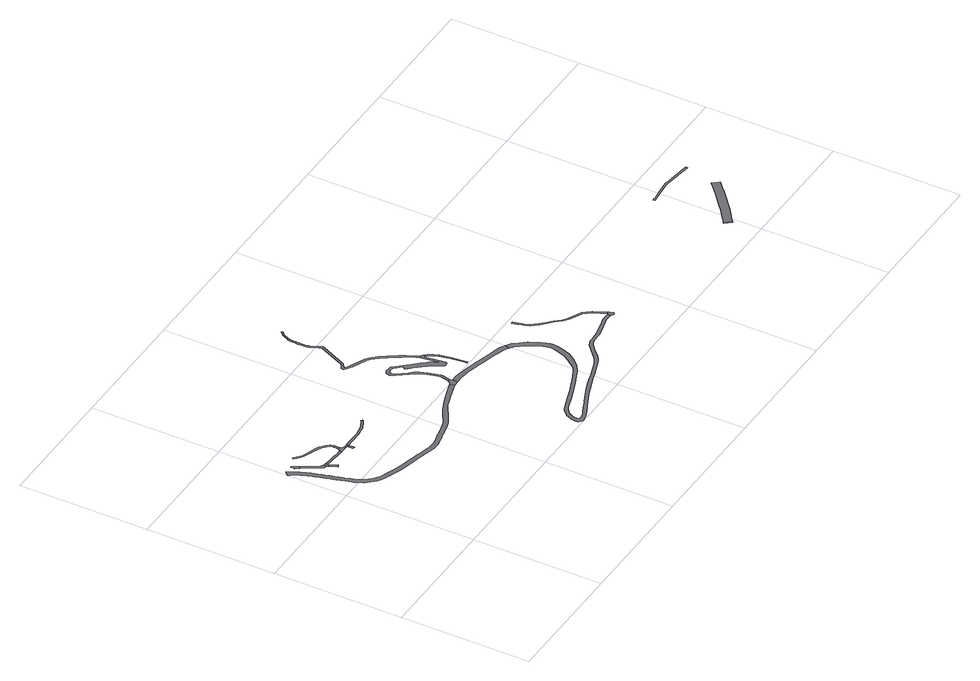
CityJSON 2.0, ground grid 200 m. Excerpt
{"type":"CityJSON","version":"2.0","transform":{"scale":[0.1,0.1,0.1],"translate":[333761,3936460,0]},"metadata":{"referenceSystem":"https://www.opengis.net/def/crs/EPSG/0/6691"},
"CityObjects":{
"road1":{"type":"Road","geometry":[{"type":"MultiSurface","lod":"1","boundaries":[[[0,1,2,3,4,5,6,7,8,9,10]]]}]},
"road2":{"type":"Road","attributes":{"RoadStructureAttribute.sectionType":"1"},"geometry":[{"type":"MultiSurface","lod":"1","boundaries":[[[11,12,13,14,15,16,17,18,19,20,21,22,23,24,25,0,10]]]}]},
"road3":{"type":"Road","geometry":[{"type":"MultiSurface","lod":"1","boundaries":[[[26,18,17,27,28,29,30]]]}]},
"road4":{"type":"Road","geometry":[{"type":"MultiSurface","lod":"1","boundaries":[[[27,31,32,28]]]}]},
"road5":{"type":"Road","attributes":{"RoadStructureAttribute.sectionType":"1"},"geometry":[{"type":"MultiSurface","lod":"1","boundaries":[[[29,33,34,35,36,37,38,39,40,41,42,43,44,45,46,30]]]}]},
"road6":{"type":"Road","attributes":{"RoadStructureAttribute.sectionType":"1"},"geometry":[{"type":"MultiSurface","lod":"1","boundaries":[[[47,48,49,50,51,52,53,54,55,56,57,58,59,60,61,62,63,64,65,66,67,68,69,70,71,72,73,74,75,76,77,78,79,80,81,82,83,84,85]]]}]},
"road7":{"type":"Road","geometry":[{"type":"MultiSurface","lod":"1","boundaries":[[[86,87,88,89,90,91,92,47,85,93,94,95,40,39,96,97]]]}]},
"road8":{"type":"Road","geometry":[{"type":"MultiSurface","lod":"1","boundaries":[[[98,99,100,101,102,103]]]}]},
"road9":{"type":"Road","geometry":[{"type":"MultiSurface","lod":"1","boundaries":[[[104,97,96,105,98,103,106]]]}]},
"road10":{"type":"Road","attributes":{"RoadStructureAttribute.sectionType":"1"},"geometry":[{"type":"MultiSurface","lod":"1","boundaries":[[[103,107,108,109,110,111,112,113,114,115,116,117,118,119,120,121,122,123,124,125,126,127,128,129,106]]]}]},
"road11":{"type":"Road","attributes":{"RoadStructureAttribute.sectionType":"1"},"geometry":[{"type":"MultiSurface","lod":"1","boundaries":[[[130,131,132,133,134,135,136,137,138,139,140,141,142,143,144,145,146,147,148,149,150,151,152,153,154,155,156,157,158,159,160,161,162,163,164,165,166,167,168,169,170,171,172,173,174,175,176,177,178,179,180,181,182,183,184,185,186,187,188,189,190,191,192,193,194,195,196,197,198,199,200,201,202,203,204,205,206,207,208,209,210,211,212,213,214,215,216,217,218,219,220,221,222,223,224,225,226,227,228,229,230,231,232,233,234,235,236,237,238,239,240,241,242,243,244,245,246,247,248,249,250,251,252,253,254,255,256,257,258,259,260,261,262,263,264,265,266,267,268,269,270,271,272,273,274,275,276,277,278,279,280,281,282,283,284,285,286,287,288,289,290,291,292,293,294,295,296,297,298,299,300,301]]]}]},
"road12":{"type":"Road","geometry":[{"type":"MultiSurface","lod":"1","boundaries":[[[302,303,304,305,306,307,308,309,310,311,301,300,312]]]}]},
"road13":{"type":"Road","attributes":{"RoadStructureAttribute.sectionType":"1"},"geometry":[{"type":"MultiSurface","lod":"1","boundaries":[[[313,314,315,316,317,318,319,320,321,322,323,324,325,326,327,328,329,330,331,332,333,334,335,336,337,338,339,340,341,342,343,344,345,346,347,348,349,350,351,352,353,354,355,356,306,305,357,358,359,360,361,362,363,364,365,366,367,368,369,370,371,372,373,374,375,376,377,378,379,380,381,382,383,384,385,386,387,388,389,390,391,392,393,394,395,396,397,398,399,400,401,402]]]}]},
"road14":{"type":"Road","attributes":{"RoadStructureAttribute.sectionType":"1"},"geometry":[{"type":"MultiSurface","lod":"1","boundaries":[[[316,403,404,405,406,407,408,409,410,411,412,413,414,415,416,417,418,419,420,421,422,423,424,425,426,427,428,429,430,431,432,433,434,435,436,437,438,439,440,441,442,443,444,445,446,447,448,449,450,451,452,453,454,455,456,457,458,459,460,461,462,463,464,465,466,467,468,469,470,471,472,473,474,475,476,477,478,479,480,481,482,483,484,485,486,487,488,489,490,491,492,493,494,495,496,497,498,499,500,501,502,503,504,505,506,317]]]}]},
"road15":{"type":"Road","geometry":[{"type":"MultiSurface","lod":"1","boundaries":[[[401,507,508,509,510,511,512,513,514,515,516,517,518,519,520,521,522,523,524,402]]]}]},
"road16":{"type":"Road","geometry":[{"type":"MultiSurface","lod":"1","boundaries":[[[525,526,527,528,529,530,531,532,533,534,535,536,302,312,537,538,539,540,541,542,543,544,545,546,547,548,549,550,551]]]}]},
"road17":{"type":"Road","attributes":{"RoadStructureAttribute.sectionType":"1"},"geometry":[{"type":"MultiSurface","lod":"1","boundaries":[[[552,553,554,555,556,557,558,559,560,561,562,563,564,565,566,567,568,569,570,571,572,573,574,575,576,577,578,579,580,581,582,583,584,585,586,587,588,589,590,591,592,593,594,595,596,597,598,599,600,601,602,603,604,605,606,607,608,609,610,611,612,613,614,615,616,617,618,619,620,621,622,623,624,625,626,627,628,629,630,631,632,633,634,635,636,637,638,639,640,641,642,643,644,645,646,647,648,649,650,651,652,653,654,655,656,657,658,659,660,661,662,663,664,665,666,667,668,669,670,671,672,673,674,675,676,677,678,679,680,681,682,683,684,685,686,687,688,689,690,691,692,693,694,695,696,697,698,525,551]]]}]},
"road18":{"type":"Road","attributes":{"RoadStructureAttribute.sectionType":"1"},"geometry":[{"type":"MultiSurface","lod":"1","boundaries":[[[699,700,701,702,703,704,705,706,707,708,709,710,711,712,713,714,715,716,717,718,719,720,721,722,723,724,725,726,727,728,729,730,731,732,733,734,735,736,737,738,739,740,741,742,743]]]}]},
"road19":{"type":"Road","geometry":[{"type":"MultiSurface","lod":"1","boundaries":[[[628,744,745,746,747,748,699,743,749,750,629]]]}]},
"road20":{"type":"Road","geometry":[{"type":"MultiSurface","lod":"1","boundaries":[[[751,752,753,754,755,756]]]}]},
"road21":{"type":"Road","attributes":{"function":"2","RoadStructureAttribute.sectionType":"1"},"geometry":[{"type":"MultiSurface","lod":"1","boundaries":[[[757,758,759,760,761,762,763,764,765,756,755,766,767,768,769,770,771,772,773,774]]]}]},
"road22":{"type":"Road","attributes":{"RoadStructureAttribute.sectionType":"1"},"geometry":[{"type":"MultiSurface","lod":"1","boundaries":[[[775,776,777,778,779,780,781,782,783,784,785,786,787,788,789,790,791,792]]]}]}
},
"vertices":[
[265,2882,0],[254,2901,0],[241,2933,0],[233,2945,0],[209,2977,0],[200,2985,0],[187,2970,0],[204,2949,0],[184,2909,0],[213,2880,0],[231,2861,0],
[251,2836,0],[281,2790,0],[308,2746,0],[350,2668,0],[363,2644,0],[405,2575,0],[442,2560,0],[459,2610,0],[433,2621,0],[422,2628,0],[408,2639,0],[400,2650,0],[389,2662,0],[378,2683,0],[336,2763,0],
[473,2606,0],[459,2529,0],[490,2546,0],[498,2569,0],[503,2600,0],
[521,2416,0],[552,2432,0],
[500,2569,0],[553,2562,0],[613,2557,0],[688,2550,0],[730,2546,0],[752,2544,0],[835,2541,0],[836,2572,0],[754,2575,0],[733,2577,0],[690,2581,0],[616,2588,0],[557,2593,0],[504,2600,0],
[901,2612,0],[905,2644,0],[906,2679,0],[905,2702,0],[899,2727,0],[889,2749,0],[874,2772,0],[852,2797,0],[828,2820,0],[812,2835,0],[779,2859,0],[739,2879,0],[644,2913,0],[615,2922,0],[580,2929,0],[546,2941,0],[532,2948,0],[508,2964,0],[404,3038,0],[385,3054,0],[368,3036,0],[407,3004,0],[454,2969,0],[491,2945,0],[526,2928,0],[603,2891,0],[633,2882,0],[726,2848,0],[762,2831,0],[787,2814,0],[805,2796,0],[828,2774,0],[848,2752,0],[860,2733,0],[868,2716,0],[872,2697,0],[873,2679,0],[872,2647,0],[868,2616,0],
[945,2563,0],[933,2568,0],[923,2574,0],[915,2581,0],[907,2588,0],[902,2598,0],[900,2609,0],[863,2600,0],[855,2587,0],[844,2577,0],[953,2535,0],[954,2561,0],
[979,2531,0],[979,2468,0],[977,2438,0],[1007,2433,0],[1009,2467,0],[1009,2531,0],
[979,2561,0],[979,2534,0],[1009,2561,0],
[1100,2531,0],[1256,2530,0],[1304,2533,0],[1334,2536,0],[1415,2549,0],[1449,2559,0],[1531,2593,0],[1537,2596,0],[1554,2605,0],[1569,2614,0],[1583,2624,0],[1604,2641,0],[1580,2660,0],[1555,2644,0],[1530,2628,0],[1504,2616,0],[1470,2600,0],[1439,2588,0],[1408,2578,0],[1330,2566,0],[1301,2562,0],[1255,2560,0],[1100,2561,0],
[2787,1970,0],[2693,1942,0],[2624,1918,0],[2549,1892,0],[2457,1858,0],[2328,1796,0],[2309,1786,0],[2279,1770,0],[2240,1749,0],[2205,1727,0],[2158,1691,0],[2123,1670,0],[2080,1650,0],[2028,1632,0],[2002,1626,0],[1975,1620,0],[1920,1608,0],[1880,1598,0],[1828,1587,0],[1777,1576,0],[1766,1573,0],[1743,1568,0],[1709,1559,0],[1683,1552,0],[1650,1546,0],[1625,1543,0],[1600,1542,0],[1570,1543,0],[1548,1544,0],[1526,1547,0],[1496,1555,0],[1451,1566,0],[1386,1582,0],[1330,1597,0],[1279,1609,0],[1227,1622,0],[1182,1633,0],[1130,1643,0],[1067,1659,0],[1009,1672,0],[956,1685,0],[904,1700,0],[826,1728,0],[757,1752,0],[724,1764,0],[712,1768,0],[670,1784,0],[622,1807,0],[587,1826,0],[551,1851,0],[521,1876,0],[488,1910,0],[464,1938,0],[444,1966,0],[427,1996,0],[414,2017,0],[402,2044,0],[392,2070,0],[382,2100,0],[368,2146,0],[356,2187,0],[338,2251,0],[324,2300,0],[319,2319,0],[306,2359,0],[287,2424,0],[279,2452,0],[268,2493,0],[255,2536,0],[245,2565,0],[236,2597,0],[224,2635,0],[211,2674,0],[201,2706,0],[183,2747,0],[166,2792,0],[153,2824,0],[143,2848,0],[132,2872,0],[119,2894,0],[107,2916,0],[95,2936,0],[86,2951,0],[72,2972,0],[64,2983,0],[7,2922,0],[15,2914,0],[31,2895,0],[39,2884,0],[50,2868,0],[60,2854,0],[70,2838,0],[80,2820,0],[91,2798,0],[103,2768,0],[120,2722,0],[137,2681,0],[147,2652,0],[159,2614,0],[171,2577,0],[181,2545,0],[190,2515,0],[203,2474,0],[214,2434,0],[222,2405,0],[241,2340,0],[248,2318,0],[253,2300,0],[272,2233,0],[290,2168,0],[302,2127,0],[317,2079,0],[328,2047,0],[339,2017,0],[354,1986,0],[368,1962,0],[385,1930,0],[411,1896,0],[438,1864,0],[475,1826,0],[509,1797,0],[551,1768,0],[591,1746,0],[643,1722,0],[648,1720,0],[689,1704,0],[735,1688,0],[803,1664,0],[882,1635,0],[905,1628,0],[912,1627,0],[993,1606,0],[1051,1593,0],[1116,1577,0],[1167,1567,0],[1222,1553,0],[1263,1543,0],[1314,1531,0],[1370,1516,0],[1440,1498,0],[1479,1489,0],[1513,1480,0],[1541,1476,0],[1568,1475,0],[1601,1474,0],[1630,1475,0],[1659,1478,0],[1699,1486,0],[1727,1494,0],[1759,1502,0],[1791,1509,0],[1824,1516,0],[1843,1520,0],[1895,1532,0],[1936,1542,0],[1990,1554,0],[2046,1567,0],[2081,1579,0],[2106,1587,0],[2154,1610,0],[2194,1632,0],[2239,1663,0],[2250,1670,0],[2402,1760,0],[2429,1776,0],[2469,1795,0],[2518,1813,0],[2583,1834,0],[2629,1851,0],[2834,1914,0],[2903,1927,0],[2879,2000,0],
[2984,2012,0],[2975,2018,0],[2965,2034,0],[2963,2042,0],[2929,2053,0],[2924,2038,0],[2916,2024,0],[2912,2018,0],[2907,2012,0],[2898,2006,0],[2983,1929,0],
[3274,2629,0],[3253,2646,0],[3244,2650,0],[3238,2653,0],[3200,2644,0],[3203,2630,0],[3210,2599,0],[3235,2419,0],[3241,2367,0],[3240,2362,0],[3236,2359,0],[3231,2363,0],[3229,2371,0],[3225,2391,0],[3215,2415,0],[3193,2456,0],[3169,2493,0],[3152,2515,0],[3102,2583,0],[3040,2650,0],[2834,2876,0],[2820,2885,0],[2807,2891,0],[2780,2896,0],[2756,2899,0],[2732,2900,0],[2709,2897,0],[2686,2889,0],[2666,2873,0],[2655,2854,0],[2645,2826,0],[2645,2813,0],[2647,2801,0],[2687,2741,0],[2800,2593,0],[2813,2576,0],[2847,2533,0],[2877,2484,0],[2901,2437,0],[2924,2376,0],[2959,2204,0],[2963,2180,0],[2961,2153,0],[2951,2116,0],[2986,2105,0],[2997,2149,0],[2999,2178,0],[2995,2208,0],[2958,2386,0],[2934,2451,0],[2908,2502,0],[2877,2553,0],[2849,2588,0],[2828,2615,0],[2716,2762,0],[2703,2789,0],[2696,2802,0],[2695,2814,0],[2696,2826,0],[2703,2836,0],[2716,2847,0],[2737,2853,0],[2759,2855,0],[2792,2853,0],[2811,2845,0],[2906,2741,0],[2869,2704,0],[2901,2668,0],[2946,2619,0],[3034,2523,0],[3079,2463,0],[3095,2441,0],[3118,2406,0],[3151,2356,0],[3177,2315,0],[3190,2285,0],[3197,2270,0],[3207,2259,0],[3224,2253,0],[3240,2254,0],[3256,2258,0],[3270,2267,0],[3281,2286,0],[3286,2300,0],[3281,2338,0],[3278,2358,0],[3268,2423,0],[3240,2602,0],[3256,2595,0],[3283,2618,0],
[3232,2671,0],[3214,2706,0],[3146,2839,0],[3096,2917,0],[3009,3053,0],[2940,3147,0],[2854,3248,0],[2833,3264,0],[2802,3284,0],[2582,3385,0],[2551,3397,0],[2523,3410,0],[2506,3418,0],[2502,3421,0],[2497,3426,0],[2494,3432,0],[2494,3436,0],[2495,3440,0],[2497,3445,0],[2501,3451,0],[2507,3457,0],[2553,3488,0],[2558,3492,0],[2563,3499,0],[2571,3512,0],[2750,3902,0],[2753,3910,0],[2754,3921,0],[2753,3933,0],[2747,3948,0],[2735,3968,0],[2694,4051,0],[2681,4089,0],[2674,4118,0],[2670,4158,0],[2668,4207,0],[2669,4243,0],[2671,4264,0],[2674,4292,0],[2675,4313,0],[2675,4316,0],[2671,4377,0],[2673,4395,0],[2677,4410,0],[2684,4427,0],[2695,4452,0],[2719,4500,0],[2727,4514,0],[2735,4525,0],[2746,4536,0],[2779,4567,0],[2766,4581,0],[2729,4548,0],[2720,4537,0],[2711,4525,0],[2702,4510,0],[2678,4460,0],[2666,4435,0],[2658,4417,0],[2653,4400,0],[2650,4383,0],[2649,4319,0],[2648,4312,0],[2647,4296,0],[2643,4274,0],[2640,4243,0],[2638,4206,0],[2640,4156,0],[2645,4113,0],[2652,4081,0],[2666,4040,0],[2709,3954,0],[2721,3933,0],[2723,3929,0],[2724,3926,0],[2724,3923,0],[2724,3918,0],[2723,3915,0],[2544,3524,0],[2541,3519,0],[2538,3515,0],[2533,3512,0],[2476,3478,0],[2463,3465,0],[2458,3453,0],[2456,3442,0],[2457,3430,0],[2462,3419,0],[2470,3409,0],[2479,3400,0],[2497,3386,0],[2519,3373,0],[2541,3360,0],[2564,3349,0],[2783,3247,0],[2808,3231,0],[2832,3211,0],[2909,3121,0],[2976,3030,0],[3008,2983,0],[3082,2869,0],[3114,2821,0],[3177,2694,0],[3197,2655,0],
[3281,2566,0],[3317,2509,0],[3334,2473,0],[3350,2427,0],[3367,2363,0],[3384,2279,0],[3407,2129,0],[3410,2095,0],[3414,2030,0],[3434,2031,0],[3428,2121,0],[3418,2199,0],[3406,2283,0],[3384,2414,0],[3378,2445,0],[3368,2478,0],[3349,2525,0],[3310,2588,0],
[4015,1765,0],[3976,1785,0],[3931,1807,0],[3903,1817,0],[3844,1834,0],[3789,1846,0],[3511,1917,0],[3360,1954,0],[3245,1984,0],[3182,1995,0],[3142,2002,0],[3074,2011,0],[3071,1931,0],[3094,1929,0],[3160,1924,0],[3237,1915,0],[3293,1903,0],[3453,1862,0],[3520,1845,0],[3654,1811,0],[3709,1796,0],[3778,1775,0],[3886,1738,0],[3899,1733,0],[3938,1717,0],[3971,1698,0],[3975,1695,0],
[4033,1649,0],[4071,1607,0],[4097,1576,0],[4157,1492,0],[4161,1486,0],[4229,1353,0],[4231,1351,0],[4249,1293,0],[4260,1252,0],[4260,1251,0],[4268,1186,0],[4268,1146,0],[4252,1074,0],[4201,948,0],[4145,860,0],[4056,738,0],[4027,710,0],[3963,669,0],[3866,625,0],[3748,574,0],[3729,566,0],[3559,496,0],[3397,441,0],[3242,391,0],[3203,376,0],[3161,355,0],[3123,327,0],[3116,319,0],[3086,288,0],[3076,275,0],[3059,251,0],[3045,221,0],[3028,178,0],[3020,157,0],[3013,131,0],[3005,103,0],[3006,80,0],[3015,53,0],[3028,34,0],[3062,13,0],[3102,8,0],[3141,17,0],[3213,41,0],[3280,73,0],[3345,104,0],[3397,130,0],[3465,161,0],[3469,163,0],[3612,226,0],[3736,277,0],[3850,319,0],[3951,354,0],[4057,385,0],[4060,386,0],[4249,453,0],[4281,464,0],[4287,468,0],[4358,501,0],[4417,546,0],[4528,652,0],[4610,725,0],[4642,740,0],[4677,753,0],[4716,758,0],[4779,760,0],[4862,765,0],[4909,774,0],[5033,802,0],[5119,823,0],[5167,839,0],[5169,840,0],[5179,841,0],[5204,842,0],[5215,842,0],[5237,842,0],[5251,842,0],[5302,840,0],[5303,889,0],[5242,891,0],[5240,891,0],[5218,890,0],[5204,890,0],[5170,889,0],[5168,888,0],[5107,872,0],[5021,851,0],[4899,823,0],[4856,815,0],[4776,810,0],[4694,804,0],[4667,803,0],[4618,785,0],[4582,767,0],[4488,683,0],[4384,585,0],[4333,546,0],[4253,507,0],[4041,432,0],[4002,421,0],[3936,401,0],[3833,367,0],[3718,324,0],[3592,272,0],[3448,208,0],[3444,205,0],[3363,167,0],[3325,150,0],[3242,110,0],[3195,87,0],[3143,72,0],[3114,69,0],[3098,73,0],[3088,79,0],[3083,86,0],[3077,97,0],[3074,107,0],[3073,120,0],[3074,131,0],[3081,167,0],[3092,204,0],[3102,226,0],[3112,239,0],[3124,255,0],[3157,289,0],[3188,312,0],[3223,330,0],[3258,343,0],[3413,394,0],[3577,449,0],[3748,520,0],[3800,542,0],[3886,580,0],[3987,625,0],[4097,695,0],[4208,811,0],[4273,911,0],[4329,1051,0],[4347,1134,0],[4356,1205,0],[4353,1227,0],[4349,1262,0],[4333,1309,0],[4304,1384,0],[4226,1534,0],[4160,1626,0],[4089,1707,0],[4033,1751,0],
[5350,915,0],[5323,971,0],[5322,972,0],[5311,994,0],[5304,1007,0],[5291,1033,0],[5257,1100,0],[5214,1164,0],[5173,1219,0],[5171,1220,0],[5096,1251,0],[4957,1321,0],[4897,1366,0],[4815,1462,0],[4736,1531,0],[4666,1604,0],[4589,1699,0],[4561,1754,0],[4552,1789,0],[4537,1858,0],[4513,1941,0],[4484,1933,0],[4508,1851,0],[4523,1782,0],[4533,1744,0],[4563,1682,0],[4644,1585,0],[4715,1510,0],[4794,1440,0],[4874,1347,0],[4942,1295,0],[5072,1230,0],[5160,1191,0],[5171,1173,0],[5173,1169,0],[5190,1146,0],[5231,1085,0],[5266,1016,0],[5274,1000,0],[5278,992,0],[5286,977,0],[5295,958,0],[5308,930,0],[5318,908,0],[5320,901,0],
[5315,835,0],[5333,825,0],[5346,810,0],[5387,840,0],[5361,892,0],[5319,894,0],[5312,889,0],
[7876,522,0],[7862,512,0],[7935,413,0],[7957,422,0],[7955,428,0],[7882,526,0],
[8565,1101,0],[8464,1009,0],[8371,924,0],[8366,919,0],[8170,753,0],[8101,695,0],[7970,595,0],[7941,573,0],[7919,554,0],[8041,493,0],[8043,494,0],[8182,600,0],[8447,826,0],[8474,851,0],[8551,921,0],[8580,947,0],[8602,967,0],[8649,1009,0],
[8707,1584,0],[8267,1643,0],[8259,1643,0],[8232,1644,0],[8214,1643,0],[8196,1642,0],[8166,1639,0],[8060,1629,0],[7899,1612,0],[7881,1611,0],[7847,1607,0],[7850,1577,0],[8037,1596,0],[8198,1612,0],[8232,1614,0],[8265,1613,0],[8602,1568,0],[8703,1554,0]
]}
